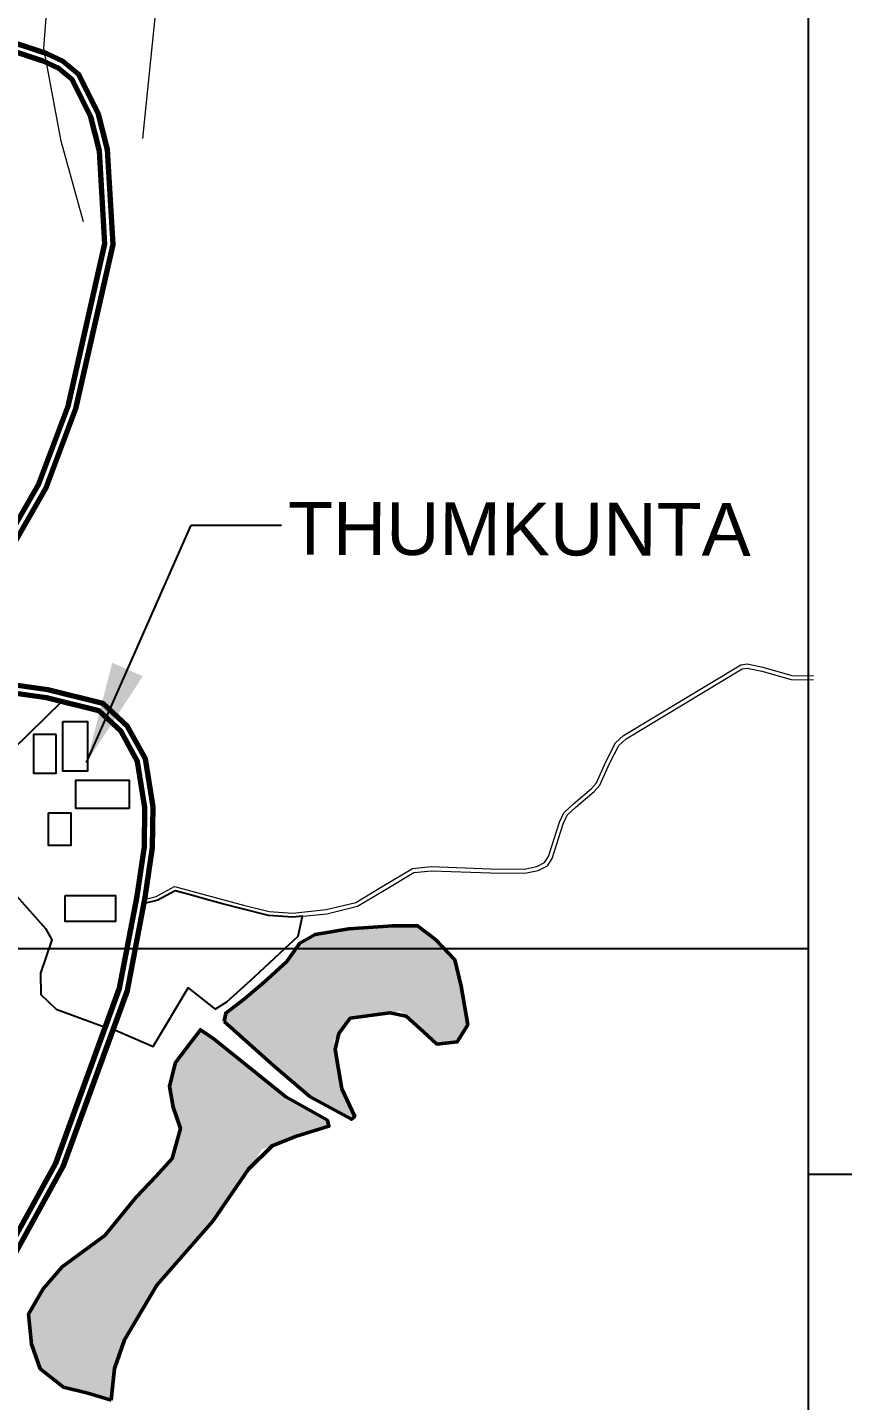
# Model space of a CAD drawing. Header units: metres. Extents: x 32505 to 230200, y 224018 to 1564544.
# Drawn here: x 227423 to 228025, y 1557366 to 1558380 of the extents above; entities that cross this region are included whole.
import ezdxf

# ---------------------------------------------------------------- set-up
doc = ezdxf.new("R2010")
doc.units = ezdxf.units.M
for name, color, linetype, lineweight in [('10 M CONTOUR', 8, 'Continuous', 9), ('2 M CONTOUR', 254, 'Continuous', 9), ('STREAM', 141, 'Continuous', 0)]:
    doc.layers.add(name, color=color, linetype=linetype, lineweight=lineweight)
for name, color, linetype in [('G_B.T. ROAD', 1, 'Continuous'), ('G_CART TRACK', 252, 'Continuous'), ('GRID', 7, 'Continuous'), ('name power lines', 1, 'Continuous')]:
    doc.layers.add(name, color=color, linetype=linetype)
doc.styles.get("Standard").update_dxf_attribs({"font": 'arial.ttf'})
doc.dimstyles.get("Standard").update_dxf_attribs({"dimtxt": 0.18, "dimasz": 0.18, "dimexe": 0.18, "dimexo": 0.0625, "dimgap": 0.09, "dimtad": 0, "dimtih": 1, "dimtoh": 1, "dimdec": 4, "dimzin": 0, "dimdsep": 46, "dimtxsty": 'Standard', "dimcen": 0.09, "dimadec": 0, "dimazin": 0, "dimtfac": 1, "dimtdec": 4, "dimtofl": 0, "dimtmove": 0, "dimatfit": 3, "dimfxl": 1, "dimtolj": 1, "dimtzin": 0, "dimarcsym": 0})

msp = doc.modelspace()

# ---------------------------------------------------------------- hatches: boundary and pattern name
at = {"layer": 'STREAM', "lineweight": 50}
h = msp.add_hatch(color=256, dxfattribs=at)
h.dxf.hatch_style = 1
h.paths.add_polyline_path([(227698.8, 1557653.6), (227726, 1557629.3), (227740.7, 1557631), (227748.5, 1557643.6), (227743.7, 1557672), (227739, 1557691.5), (227724.6, 1557706.5), (227711.3, 1557716.7), (227693.1, 1557716.7), (227660.7, 1557714.4), (227635.7, 1557710.3), (227624.4, 1557703.8), (227614.8, 1557690.4), (227589.1, 1557666.9), (227569.7, 1557652.2), (227568.6, 1557646), (227605.5, 1557612.9), (227632.2, 1557590.2), (227662.6, 1557573.8), (227665, 1557575.8), (227655.4, 1557596.3), (227649.5, 1557631.9), (227661.6, 1557648.4)])
h = msp.add_hatch(color=256, dxfattribs=at)
h.dxf.hatch_style = 1
h.paths.add_polyline_path([(227528.2, 1557598.2), (227530.9, 1557582.8), (227536.3, 1557567), (227530.3, 1557544.8), (227518.2, 1557531.4), (227503.6, 1557516.3), (227480.4, 1557487.8), (227448.9, 1557464.8), (227434.8, 1557448.6), (227424, 1557429.7), (227426.2, 1557407.6), (227432.7, 1557389.3), (227449.9, 1557375.8), (227485.3, 1557367.2), (227487.5, 1557389.7), (227494.9, 1557410.7), (227518.9, 1557451.1), (227560.3, 1557498.4), (227596.5, 1557551.4), (227621.4, 1557560.9), (227645.9, 1557568.6), (227644.9, 1557573), (227614.1, 1557590.4), (227561.2, 1557632.9), (227551.1, 1557639.9), (227544.4, 1557631.2), (227532.6, 1557615.7)])

# ---------------------------------------------------------------- linework, layer by layer
msp.add_lwpolyline([(230000, 1560700), (228000, 1560700), (228000, 1557533.2), (230000, 1557533.2)], close=True)
at = {"color": 9, "flags": 128}
for points in [[(227448.7, 1557882.4), (227387.1, 1557822.4), (227385.8, 1557806.5), (227368.1, 1557749.8), (227415.1, 1557738.9), (227436.7, 1557714.7), (227441.3, 1557706.2), (227433, 1557681.6), (227433.2, 1557666), (227444.5, 1557655.1), (227480.8, 1557641.7), (227491.3, 1557670.6), (227496.4, 1557697.4), (227499.5, 1557713.5), (227504.3, 1557738.5), (227509.7, 1557775), (227510.1, 1557804.1), (227507.3, 1557821), (227504.6, 1557838), (227492.4, 1557860.1), (227475.9, 1557875.6), (227448.7, 1557882.4)], [(227486.6, 1557640.2), (227516.2, 1557627.5), (227542.1, 1557670.9), (227561.9, 1557655), (227570.5, 1557660.4), (227591, 1557679), (227613.5, 1557700), (227623.2, 1557708.9), (227626.5, 1557723.8), (227619.3, 1557723), (227601.4, 1557724.2), (227582, 1557729.1), (227567.4, 1557733), (227559.3, 1557735.2), (227551.3, 1557737.4), (227541.8, 1557740), (227532.3, 1557742.5), (227525.9, 1557739.1), (227519.5, 1557735.6), (227509.4, 1557733.1), (227505.8, 1557714.2), (227502, 1557694.4), (227497.1, 1557669), (227486.6, 1557640.2)]]:
    msp.add_lwpolyline(points, dxfattribs=at)
at = {"color": 8}
for points in [[(227449.5, 1557867.7), (227467.6, 1557867.7), (227467.6, 1557830.8), (227449.5, 1557830.8)], [(227444.6, 1557858.1), (227427.7, 1557858.1), (227427.7, 1557829.4), (227444.6, 1557829.4)], [(227498.3, 1557803.4), (227459, 1557803.4), (227459, 1557824.3), (227498.3, 1557824.3)], [(227438.9, 1557800.2), (227455.3, 1557800.2), (227455.3, 1557776.1), (227438.9, 1557776.1)], [(227451.1, 1557739.1), (227488.3, 1557739.1), (227488.3, 1557719.8), (227451.1, 1557719.8)]]:
    msp.add_lwpolyline(points, close=True, dxfattribs=at)
at = {"layer": '10 M CONTOUR'}
msp.add_polyline3d([(227464.6, 1558236.8, 390), (227448.3, 1558296.3, 390), (227435.4, 1558365, 390), (227440.9, 1558435.6, 390), (227459.4, 1558520.4, 390), (227454.8, 1558603.3, 390), (227400.4, 1558651.2, 390), (227213.3, 1558673.4, 390), (227124.6, 1558666, 390), (227067.5, 1558648.5, 390), (227012.4, 1558603.1, 390), (226954.9, 1558520.8, 390), (226906.9, 1558478.6, 390), (226836.4, 1558440.5, 390), (226736.9, 1558430.9, 390), (226679.9, 1558401.2, 390), (226635.7, 1558374.9, 390), (226556, 1558310.6, 390), (226492.5, 1558314.1, 390), (226367.2, 1558325.3, 390)], dxfattribs=at)
at = {"layer": '2 M CONTOUR'}
msp.add_polyline3d([(227508.4, 1558298.3, 388), (227519.4, 1558404.6, 388)], dxfattribs=at)
at = {"layer": 'G_B.T. ROAD', "color": 253, "lineweight": 70}
for points in [[(227388.9, 1557956.4), (227436.7, 1558039.5), (227459.3, 1558099.9), (227486.5, 1558220.1), (227482.5, 1558290.2), (227475.7, 1558316.3), (227461.2, 1558345.7), (227449.7, 1558355.1), (227437, 1558361.1), (227400.4, 1558373.1)], [(227383.3, 1557958.9), (227431.3, 1558042.1), (227453.6, 1558101.6), (227480.4, 1558220.6), (227476.5, 1558289.3), (227470, 1558314.2), (227456.3, 1558341.9), (227446.4, 1558350), (227434.8, 1558355.5), (227397.4, 1558367.8)], [(227390.6, 1557431.9), (227449.7, 1557538.8), (227497.1, 1557669), (227510.2, 1557737.5), (227515.7, 1557774.5), (227516.1, 1557804.5), (227510.4, 1557840), (227497.2, 1557863.9), (227478.9, 1557881), (227438.4, 1557891.1), (227396.6, 1557896.9)], [(227385.3, 1557434.7), (227444.2, 1557541.3), (227491.3, 1557670.6), (227504.3, 1557738.5), (227509.7, 1557775), (227510.1, 1557804.1), (227504.6, 1557838), (227492.4, 1557860.1), (227475.9, 1557875.6), (227437.3, 1557885.2), (227394.9, 1557891)]]:
    msp.add_lwpolyline(points, dxfattribs=at)
at = {"layer": 'G_CART TRACK', "lineweight": 15}
for points in [[(227509.4, 1557736.2), (227518.4, 1557738.4), (227531.9, 1557745.7), (227582.8, 1557732), (227601.9, 1557727.2), (227619.2, 1557726), (227644, 1557728.6), (227665.9, 1557733.9), (227685.4, 1557745.7), (227707.6, 1557759), (227721.6, 1557760.4), (227765.4, 1557758.7), (227790.3, 1557758.5), (227799.6, 1557760.5), (227805.2, 1557763.4), (227808.1, 1557767.8), (227816.2, 1557793.2), (227819.4, 1557800.1), (227826.5, 1557806.8), (227839.8, 1557818), (227843.5, 1557822.2), (227850.4, 1557837.7), (227857.6, 1557851.9), (227863.6, 1557857.2), (227950.1, 1557909.4), (227955, 1557910.2), (227966.4, 1557907.7), (227987.9, 1557901.7), (227999.7, 1557901.3), (228003.9, 1557901.7)], [(227510.1, 1557733.3), (227519.5, 1557735.6), (227532.3, 1557742.5), (227582, 1557729.1), (227601.4, 1557724.2), (227619.3, 1557723), (227644.5, 1557725.6), (227667.1, 1557731.1), (227686.9, 1557743.1), (227708.6, 1557756.1), (227721.7, 1557757.4), (227765.3, 1557755.7), (227790.6, 1557755.5), (227800.6, 1557757.6), (227807.3, 1557761.1), (227810.8, 1557766.5), (227819, 1557792.1), (227821.9, 1557798.3), (227828.5, 1557804.6), (227841.9, 1557815.8), (227846.1, 1557820.6), (227853.1, 1557836.5), (227860.1, 1557850), (227865.4, 1557854.8), (227951.1, 1557906.5), (227954.9, 1557907.1), (227965.7, 1557904.8), (227987.4, 1557898.7), (227999.7, 1557898.3), (228003.9, 1557898.7)]]:
    msp.add_lwpolyline(points, dxfattribs=at)
at = {"layer": 'GRID', "color": 254, "linetype": 'Continuous'}
for p, q in [((228000, 1563700), (228000, 1555700)), ((223000, 1557700), (228000, 1557700))]:
    msp.add_line(p, q, dxfattribs=at)
at = {"layer": 'STREAM', "lineweight": 50}
for points in [[(227568.6, 1557646), (227605.5, 1557612.9), (227632.2, 1557590.2), (227662.6, 1557573.8), (227665, 1557575.8), (227655.4, 1557596.3), (227650.6, 1557625.2), (227653.4, 1557637.2), (227661.6, 1557648.4), (227690.9, 1557652.5), (227703.1, 1557649.8), (227715.7, 1557638.5), (227725.6, 1557629.3), (227740.7, 1557631), (227748.5, 1557643.6), (227743.7, 1557672), (227739, 1557691.5), (227724.6, 1557706.5), (227711.3, 1557716.7), (227693.1, 1557716.7), (227660.7, 1557714.4), (227635.7, 1557710.3), (227624.4, 1557703.8), (227614.8, 1557690.4), (227598.1, 1557675.1), (227583.7, 1557662.8), (227569.7, 1557652.2)], [(227485.2, 1557366.3), (227487.5, 1557389.7), (227494.9, 1557410.7), (227518.9, 1557451.1), (227560.3, 1557498.4), (227586.6, 1557536.8), (227604, 1557554.2), (227621.4, 1557560.9), (227645.9, 1557568.6), (227644.9, 1557573), (227614.1, 1557590.4), (227561.2, 1557632.9), (227551.1, 1557639.9), (227544.4, 1557631.2), (227532.6, 1557615.7), (227528.2, 1557598.2), (227530.9, 1557582.8), (227536.3, 1557567), (227530.3, 1557544.8), (227518.2, 1557531.4), (227503.6, 1557516.3), (227480.4, 1557487.8), (227448.9, 1557464.8), (227434.8, 1557448.6), (227424, 1557429.7), (227426.2, 1557407.6), (227432.7, 1557389.3), (227449.9, 1557375.8), (227467.8, 1557371.5)]]:
    msp.add_lwpolyline(points, close=True, dxfattribs=at)

# ---------------------------------------------------------------- texts
at = {"color": 7, "insert": (227786.6, 1558009.6, 748), "char_height": 39, "width": 0.967, "attachment_point": 5, "rotation": 359.849}
msp.add_mtext('\\A1;{\\C8;THUMKUNTA }', dxfattribs=at)

# ---------------------------------------------------------------- leaders
at = {"layer": 'name power lines', "color": 7, "linetype": 'Continuous', "lineweight": 9, "ltscale": 50}
msp.add_leader([(227467, 1557837.4), (227544.1, 1558012.7), (227610.9, 1558012.7)], dimstyle='Standard', override={"dimtxt": 24, "dimasz": 75}, dxfattribs=at)

doc.saveas('drawing.dxf')
